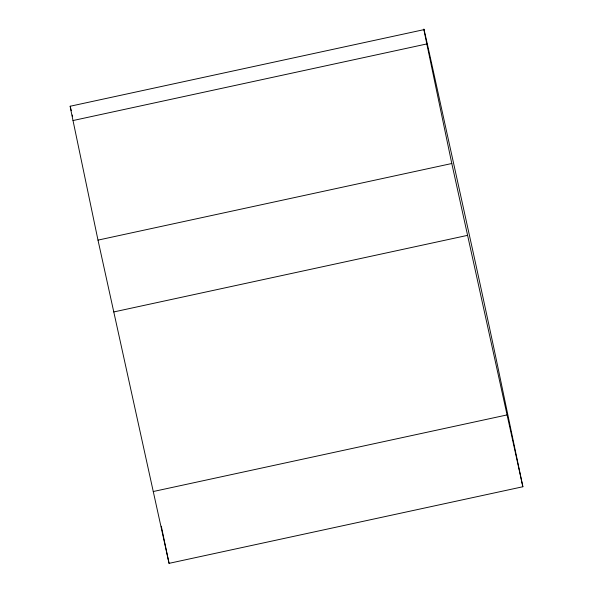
<?xml version="1.0" encoding="UTF-8"?>
<svg xmlns="http://www.w3.org/2000/svg" width="593" height="593" viewBox="0 0 593 593"><rect width="100%" height="100%" fill="white"/><g stroke="black" fill="none" stroke-linecap="round" stroke-linejoin="round"><path stroke-width="0.89" d="M70.13 106.251L423.943 29.65M73.013 120.542L426.819 43.941A88.298 0.43 77.8 0 1 432.623 67.943L472.102 247.511A88.298 0.43 77.8 0 1 497.89 367.171L522.87 486.749L169.057 563.35L97.993 240.121L73.013 120.542A88.298 0.43 77.8 0 1 70.189 106.273M97.993 240.121L451.799 163.512L426.819 43.941M113.782 311.948L467.595 235.347M153.268 491.523L507.074 414.915M451.799 163.512L522.87 486.749M161.303 526.206L169.057 563.35M70.567 107.763A88.298 0.43 77.8 0 1 71.264 110.698M72.25 115.035A88.298 0.43 77.8 0 1 72.591 116.524"/></g></svg>
